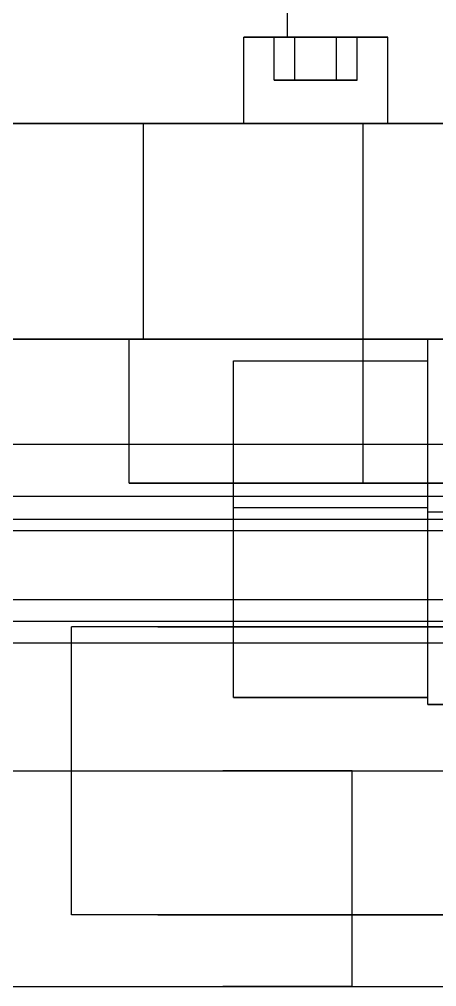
# Model space of a CAD drawing. Header units: millimetres. Extents: x -201 to 3037, y -406 to 3230.
# Drawn here: x 166.4 to 195.4, y 1337 to 1404.2 of the extents above; entities that cross this region are included whole.
import ezdxf

# ---------------------------------------------------------------- set-up
doc = ezdxf.new("R2010")
doc.units = ezdxf.units.MM
doc.layers.add('HIDDEN', color=8, linetype='Continuous')
doc.layers.add('VISIBLE', color=7, linetype='Continuous')

msp = doc.modelspace()

# ---------------------------------------------------------------- linework, layer by layer
at = {"layer": 'HIDDEN'}
for points in [[(191.969, 1403), (191.843, 1403), (191.474, 1403), (190.878, 1403), (190.086, 1403), (189.138, 1403), (188.081, 1403), (186.969, 1403), (185.856, 1403), (184.799, 1403), (183.851, 1403), (183.06, 1403), (182.464, 1403), (182.094, 1403), (181.969, 1403)], [(181.969, 1403), (182.094, 1403), (182.464, 1403), (183.06, 1403), (183.851, 1403), (184.799, 1403), (185.856, 1403), (186.969, 1403), (188.081, 1403), (189.138, 1403), (190.086, 1403), (190.878, 1403), (191.474, 1403), (191.843, 1403), (191.969, 1403)], [(191.969, 1403), (191.843, 1403), (191.474, 1403), (190.878, 1403), (190.086, 1403), (189.138, 1403), (188.081, 1403), (186.969, 1403), (185.856, 1403), (184.799, 1403), (183.851, 1403), (183.06, 1403), (182.464, 1403), (182.094, 1403), (181.969, 1403)], [(184.082, 1403), (185.525, 1403)], [(185.525, 1403), (184.082, 1403)], [(184.082, 1400), (184.082, 1403)], [(184.082, 1403), (185.525, 1403)], [(185.525, 1403), (184.082, 1403)], [(184.082, 1400), (184.082, 1403)], [(185.525, 1403), (188.412, 1403)], [(188.412, 1403), (185.525, 1403)], [(185.525, 1400), (185.525, 1403)], [(185.525, 1400), (185.525, 1403)], [(185.525, 1403), (188.412, 1403)], [(188.412, 1403), (185.525, 1403)], [(185.525, 1400), (185.525, 1403)], [(185.525, 1400), (185.525, 1403)], [(189.856, 1403), (188.412, 1403)], [(188.412, 1403), (189.856, 1403)], [(188.412, 1400), (188.412, 1403)], [(188.412, 1400), (188.412, 1403)], [(189.856, 1403), (188.412, 1403)], [(188.412, 1403), (189.856, 1403)], [(188.412, 1400), (188.412, 1403)], [(188.412, 1400), (188.412, 1403)], [(189.856, 1400), (189.856, 1403)], [(189.856, 1400), (189.856, 1403)], [(191.969, 1397), (191.969, 1403)], [(185.525, 1400), (184.082, 1400)], [(184.082, 1400), (185.525, 1400)], [(185.525, 1400), (184.082, 1400)], [(184.082, 1400), (185.525, 1400)], [(188.412, 1400), (185.525, 1400)], [(185.525, 1400), (188.412, 1400)], [(188.412, 1400), (185.525, 1400)], [(185.525, 1400), (188.412, 1400)], [(188.412, 1400), (189.856, 1400)], [(189.856, 1400), (188.412, 1400)], [(188.412, 1400), (189.856, 1400)], [(189.856, 1400), (188.412, 1400)], [(420, 1397), (160, 1397)], [(405, 1397), (175, 1397)], [(405, 1397), (175, 1397)], [(175, 1382), (175, 1397)], [(175, 1382), (175, 1397)], [(191.969, 1397), (191.843, 1397), (191.474, 1397), (190.878, 1397), (190.086, 1397), (189.138, 1397), (188.081, 1397), (186.969, 1397), (185.856, 1397), (184.799, 1397), (183.851, 1397), (183.06, 1397), (182.464, 1397), (182.094, 1397), (181.969, 1397)], [(181.969, 1397), (182.094, 1397), (182.464, 1397), (183.06, 1397), (183.851, 1397), (184.799, 1397), (185.856, 1397), (186.969, 1397), (188.081, 1397), (189.138, 1397), (190.086, 1397), (190.878, 1397), (191.474, 1397), (191.843, 1397), (191.969, 1397)], [(191.969, 1397), (191.843, 1397), (191.474, 1397), (190.878, 1397), (190.086, 1397), (189.138, 1397), (188.081, 1397), (186.969, 1397), (185.856, 1397), (184.799, 1397), (183.851, 1397), (183.06, 1397), (182.464, 1397), (182.094, 1397), (181.969, 1397)], [(181.969, 1397), (182.094, 1397), (182.464, 1397), (183.06, 1397), (183.851, 1397), (184.799, 1397), (185.856, 1397), (186.969, 1397), (188.081, 1397), (189.138, 1397), (190.086, 1397), (190.878, 1397), (191.474, 1397), (191.843, 1397), (191.969, 1397)], [(190.269, 1397), (190.186, 1397), (189.942, 1397), (189.549, 1397), (189.026, 1397), (188.401, 1397), (187.703, 1397), (186.969, 1397), (186.234, 1397), (185.537, 1397), (184.911, 1397), (184.389, 1397), (183.996, 1397), (183.752, 1397), (183.669, 1397)], [(183.669, 1397), (183.752, 1397), (183.996, 1397), (184.389, 1397), (184.911, 1397), (185.537, 1397), (186.234, 1397), (186.969, 1397), (187.703, 1397), (188.401, 1397), (189.026, 1397), (189.549, 1397), (189.942, 1397), (190.186, 1397), (190.269, 1397)], [(190.269, 1397), (190.186, 1397), (189.942, 1397), (189.549, 1397), (189.026, 1397), (188.401, 1397), (187.703, 1397), (186.969, 1397), (186.234, 1397), (185.537, 1397), (184.911, 1397), (184.389, 1397), (183.996, 1397), (183.752, 1397), (183.669, 1397)], [(183.669, 1397), (183.752, 1397), (183.996, 1397), (184.389, 1397), (184.911, 1397), (185.537, 1397), (186.234, 1397), (186.969, 1397), (187.703, 1397), (188.401, 1397), (189.026, 1397), (189.549, 1397), (189.942, 1397), (190.186, 1397), (190.269, 1397)], [(225, 1397), (224.499, 1397), (223.019, 1397), (220.637, 1397), (217.47, 1397), (213.678, 1397), (209.45, 1397), (205, 1397), (200.55, 1397), (196.322, 1397), (192.53, 1397), (189.363, 1397), (186.981, 1397), (185.501, 1397), (185, 1397)], [(185, 1397), (185.501, 1397), (186.981, 1397), (189.363, 1397), (192.53, 1397), (196.322, 1397), (200.55, 1397), (205, 1397), (209.45, 1397), (213.678, 1397), (217.47, 1397), (220.637, 1397), (223.019, 1397), (224.499, 1397), (225, 1397)], [(190.269, 1382), (190.269, 1397)], [(190.269, 1382), (190.269, 1397)], [(420, 1382), (160, 1382)], [(236, 1382), (235.223, 1382), (232.93, 1382), (229.237, 1382), (224.328, 1382), (218.45, 1382), (211.898, 1382), (205, 1382), (198.102, 1382), (191.55, 1382), (185.672, 1382), (180.763, 1382), (177.07, 1382), (174.777, 1382), (174, 1382)], [(174, 1382), (174.777, 1382), (177.07, 1382), (180.763, 1382), (185.672, 1382), (191.55, 1382), (198.102, 1382), (205, 1382), (211.898, 1382), (218.45, 1382), (224.328, 1382), (229.237, 1382), (232.93, 1382), (235.223, 1382), (236, 1382)], [(405, 1382), (175, 1382)], [(405, 1382), (175, 1382)], [(190.269, 1382), (190.186, 1382), (189.942, 1382), (189.549, 1382), (189.026, 1382), (188.401, 1382), (187.703, 1382), (186.969, 1382), (186.234, 1382), (185.537, 1382), (184.911, 1382), (184.389, 1382), (183.996, 1382), (183.752, 1382), (183.669, 1382)], [(183.669, 1382), (183.752, 1382), (183.996, 1382), (184.389, 1382), (184.911, 1382), (185.537, 1382), (186.234, 1382), (186.969, 1382), (187.703, 1382), (188.401, 1382), (189.026, 1382), (189.549, 1382), (189.942, 1382), (190.186, 1382), (190.269, 1382)], [(190.269, 1382), (190.186, 1382), (189.942, 1382), (189.549, 1382), (189.026, 1382), (188.401, 1382), (187.703, 1382), (186.969, 1382), (186.234, 1382), (185.537, 1382), (184.911, 1382), (184.389, 1382), (183.996, 1382), (183.752, 1382), (183.669, 1382)], [(183.669, 1382), (183.752, 1382), (183.996, 1382), (184.389, 1382), (184.911, 1382), (185.537, 1382), (186.234, 1382), (186.969, 1382), (187.703, 1382), (188.401, 1382), (189.026, 1382), (189.549, 1382), (189.942, 1382), (190.186, 1382), (190.269, 1382)], [(190.269, 1382), (190.186, 1382), (189.942, 1382), (189.549, 1382), (189.026, 1382), (188.401, 1382), (187.703, 1382), (186.969, 1382), (186.234, 1382), (185.537, 1382), (184.911, 1382), (184.389, 1382), (183.996, 1382), (183.752, 1382), (183.669, 1382)], [(183.669, 1382), (183.752, 1382), (183.996, 1382), (184.389, 1382), (184.911, 1382), (185.537, 1382), (186.234, 1382), (186.969, 1382), (187.703, 1382), (188.401, 1382), (189.026, 1382), (189.549, 1382), (189.942, 1382), (190.186, 1382), (190.269, 1382)], [(190.269, 1382), (190.186, 1382), (189.942, 1382), (189.549, 1382), (189.026, 1382), (188.401, 1382), (187.703, 1382), (186.969, 1382), (186.234, 1382), (185.537, 1382), (184.911, 1382), (184.389, 1382), (183.996, 1382), (183.752, 1382), (183.669, 1382)], [(183.669, 1382), (183.752, 1382), (183.996, 1382), (184.389, 1382), (184.911, 1382), (185.537, 1382), (186.234, 1382), (186.969, 1382), (187.703, 1382), (188.401, 1382), (189.026, 1382), (189.549, 1382), (189.942, 1382), (190.186, 1382), (190.269, 1382)], [(225, 1382), (224.499, 1382), (223.019, 1382), (220.637, 1382), (217.47, 1382), (213.678, 1382), (209.45, 1382), (205, 1382), (200.55, 1382), (196.322, 1382), (192.53, 1382), (189.363, 1382), (186.981, 1382), (185.501, 1382), (185, 1382)], [(185, 1382), (185.501, 1382), (186.981, 1382), (189.363, 1382), (192.53, 1382), (196.322, 1382), (200.55, 1382), (205, 1382), (209.45, 1382), (213.678, 1382), (217.47, 1382), (220.637, 1382), (223.019, 1382), (224.499, 1382), (225, 1382)], [(225, 1382), (224.499, 1382), (223.019, 1382), (220.637, 1382), (217.47, 1382), (213.678, 1382), (209.45, 1382), (205, 1382), (200.55, 1382), (196.322, 1382), (192.53, 1382), (189.363, 1382), (186.981, 1382), (185.501, 1382), (185, 1382)], [(185, 1382), (185.501, 1382), (186.981, 1382), (189.363, 1382), (192.53, 1382), (196.322, 1382), (200.55, 1382), (205, 1382), (209.45, 1382), (213.678, 1382), (217.47, 1382), (220.637, 1382), (223.019, 1382), (224.499, 1382), (225, 1382)], [(190.269, 1372), (190.269, 1382)], [(190.269, 1372), (190.269, 1382)], [(217.5, 1382), (217.187, 1382), (216.262, 1382), (214.773, 1382), (212.794, 1382), (210.424, 1382), (207.782, 1382), (205, 1382), (202.218, 1382), (199.576, 1382), (197.206, 1382), (195.227, 1382), (193.738, 1382), (192.813, 1382), (192.5, 1382)], [(192.5, 1382), (192.813, 1382), (193.738, 1382), (195.227, 1382), (197.206, 1382), (199.576, 1382), (202.218, 1382), (205, 1382), (207.782, 1382), (210.424, 1382), (212.794, 1382), (214.773, 1382), (216.262, 1382), (217.187, 1382), (217.5, 1382)], [(194.75, 1356.6), (194.75, 1382)], [(194.75, 1382), (245.25, 1382)], [(194.75, 1382), (245.25, 1382)], [(194.75, 1356.6), (194.75, 1382)], [(194.75, 1356.6), (194.75, 1382)], [(194.75, 1382), (245.25, 1382)], [(194.75, 1382), (245.25, 1382)], [(181.25, 1357.1), (181.25, 1380.5)], [(181.25, 1380.5), (194.75, 1380.5)], [(181.25, 1357.1), (181.25, 1380.5)], [(181.25, 1357.1), (181.25, 1380.5)], [(181.25, 1380.5), (194.75, 1380.5)], [(181.25, 1380.5), (194.75, 1380.5)], [(194.75, 1357.1), (194.75, 1380.5)], [(194.75, 1357.1), (194.75, 1380.5)], [(194.75, 1357.1), (194.75, 1380.5)], [(194.75, 1357.1), (194.75, 1380.5)], [(90, 1374.7), (1140, 1374.7)], [(174, 1374.7), (429, 1374.7)], [(236, 1372), (235.223, 1372), (232.93, 1372), (229.237, 1372), (224.328, 1372), (218.45, 1372), (211.898, 1372), (205, 1372), (198.102, 1372), (191.55, 1372), (185.672, 1372), (180.763, 1372), (177.07, 1372), (174.777, 1372), (174, 1372)], [(181.25, 1372), (185.071, 1372), (189.497, 1372), (194.394, 1372), (199.614, 1372), (204.997, 1372), (210.381, 1372), (215.601, 1372), (220.498, 1372), (224.925, 1372), (228.747, 1372), (231.846, 1372), (234.13, 1372), (235.529, 1372), (236, 1372)], [(190.269, 1372), (190.186, 1372), (189.942, 1372), (189.549, 1372), (189.026, 1372), (188.401, 1372), (187.703, 1372), (186.969, 1372), (186.234, 1372), (185.537, 1372), (184.911, 1372), (184.389, 1372), (183.996, 1372), (183.752, 1372), (183.669, 1372)], [(183.669, 1372), (183.752, 1372), (183.996, 1372), (184.389, 1372), (184.911, 1372), (185.537, 1372), (186.234, 1372), (186.969, 1372), (187.703, 1372), (188.401, 1372), (189.026, 1372), (189.549, 1372), (189.942, 1372), (190.186, 1372), (190.269, 1372)], [(190.269, 1372), (190.186, 1372), (189.942, 1372), (189.549, 1372), (189.026, 1372), (188.401, 1372), (187.703, 1372), (186.969, 1372), (186.234, 1372), (185.537, 1372), (184.911, 1372), (184.389, 1372), (183.996, 1372), (183.752, 1372), (183.669, 1372)], [(183.669, 1372), (183.752, 1372), (183.996, 1372), (184.389, 1372), (184.911, 1372), (185.537, 1372), (186.234, 1372), (186.969, 1372), (187.703, 1372), (188.401, 1372), (189.026, 1372), (189.549, 1372), (189.942, 1372), (190.186, 1372), (190.269, 1372)], [(217.5, 1372), (217.187, 1372), (216.262, 1372), (214.773, 1372), (212.794, 1372), (210.424, 1372), (207.782, 1372), (205, 1372), (202.218, 1372), (199.576, 1372), (197.206, 1372), (195.227, 1372), (193.738, 1372), (192.813, 1372), (192.5, 1372)], [(192.5, 1372), (192.813, 1372), (193.738, 1372), (195.227, 1372), (197.206, 1372), (199.576, 1372), (202.218, 1372), (205, 1372), (207.782, 1372), (210.424, 1372), (212.794, 1372), (214.773, 1372), (216.262, 1372), (217.187, 1372), (217.5, 1372)], [(90, 1371.1), (1140, 1371.1)], [(181.25, 1371.1), (429, 1371.1)], [(181.25, 1357.1), (181.25, 1370.3)], [(181.25, 1357.1), (181.25, 1370.3)], [(181.25, 1370.3), (194.75, 1370.3)], [(181.25, 1370.3), (194.75, 1370.3)], [(181.25, 1357.1), (181.25, 1370.3)], [(181.25, 1357.1), (181.25, 1370.3)], [(181.25, 1370.3), (194.75, 1370.3)], [(181.25, 1370.3), (194.75, 1370.3)], [(194.75, 1357.1), (194.75, 1370.3)], [(194.75, 1357.1), (194.75, 1370.3)], [(194.75, 1357.1), (194.75, 1370.3)], [(194.75, 1357.1), (194.75, 1370.3)], [(135, 1369.5), (1195, 1369.5)], [(135, 1369.5), (1195, 1369.5)], [(135, 1369.5), (1195, 1369.5)], [(181.25, 1369.5), (404, 1369.5)], [(194.75, 1356.6), (194.75, 1370)], [(194.75, 1356.6), (194.75, 1370)], [(194.75, 1370), (245.25, 1370)], [(194.75, 1370), (245.25, 1370)], [(194.75, 1356.6), (194.75, 1370)], [(194.75, 1356.6), (194.75, 1370)], [(194.75, 1370), (245.25, 1370)], [(194.75, 1370), (245.25, 1370)], [(135, 1368.7), (1195, 1368.7)], [(135, 1368.7), (1195, 1368.7)], [(135, 1368.7), (1195, 1368.7)], [(181.25, 1368.7), (404, 1368.7)], [(135, 1363.9), (1195, 1363.9)], [(135, 1363.9), (1195, 1363.9)], [(135, 1363.9), (1195, 1363.9)], [(181.25, 1363.9), (404, 1363.9)], [(135, 1362.4), (1195, 1362.4)], [(135, 1362.4), (1195, 1362.4)], [(135, 1362.4), (1195, 1362.4)], [(181.25, 1362.4), (404, 1362.4)], [(170, 1342), (170, 1362)], [(176, 1362), (175.328, 1362), (174.665, 1362), (174.018, 1362), (173.397, 1362), (172.808, 1362), (172.259, 1362), (171.757, 1362), (171.309, 1362), (170.92, 1362), (170.594, 1362), (170.337, 1362), (170.15, 1362), (170.038, 1362), (170, 1362)], [(176, 1362), (175.328, 1362), (174.665, 1362), (174.018, 1362), (173.397, 1362), (172.808, 1362), (172.259, 1362), (171.757, 1362), (171.309, 1362), (170.92, 1362), (170.594, 1362), (170.337, 1362), (170.15, 1362), (170.038, 1362), (170, 1362)], [(170, 1342), (170, 1362)], [(176, 1362), (404, 1362)], [(404, 1362), (176, 1362)], [(217.5, 1362), (217.187, 1362), (216.262, 1362), (214.773, 1362), (212.794, 1362), (210.424, 1362), (207.782, 1362), (205, 1362), (202.218, 1362), (199.576, 1362), (197.206, 1362), (195.227, 1362), (193.738, 1362), (192.813, 1362), (192.5, 1362)], [(192.5, 1362), (192.813, 1362), (193.738, 1362), (195.227, 1362), (197.206, 1362), (199.576, 1362), (202.218, 1362), (205, 1362), (207.782, 1362), (210.424, 1362), (212.794, 1362), (214.773, 1362), (216.262, 1362), (217.187, 1362), (217.5, 1362)], [(135, 1360.9), (1195, 1360.9)], [(135, 1360.9), (1195, 1360.9)], [(135, 1360.9), (1195, 1360.9)], [(181.25, 1360.9), (404, 1360.9)], [(181.25, 1357.1), (194.75, 1357.1)], [(194.75, 1357.1), (181.25, 1357.1)], [(194.75, 1357.1), (181.25, 1357.1)], [(181.25, 1357.1), (194.75, 1357.1)], [(194.75, 1357.1), (181.25, 1357.1)], [(194.75, 1357.1), (181.25, 1357.1)], [(181.25, 1357.1), (194.75, 1357.1)], [(194.75, 1356.6), (245.25, 1356.6)], [(245.25, 1356.6), (194.75, 1356.6)], [(245.25, 1356.6), (194.75, 1356.6)], [(194.75, 1356.6), (245.25, 1356.6)], [(245.25, 1356.6), (194.75, 1356.6)], [(245.25, 1356.6), (194.75, 1356.6)], [(194.75, 1356.6), (245.25, 1356.6)], [(135, 1352), (1195, 1352)], [(135, 1352), (1195, 1352)], [(135, 1352), (1195, 1352)], [(135, 1352), (1195, 1352)], [(135, 1352), (1195, 1352)], [(135, 1352), (1195, 1352)], [(135, 1352), (1195, 1352)], [(189.5, 1352), (189.387, 1352), (189.054, 1352), (188.518, 1352), (187.806, 1352), (186.952, 1352), (186.001, 1352), (185, 1352), (183.999, 1352), (183.048, 1352), (182.194, 1352), (181.482, 1352), (180.946, 1352), (180.613, 1352), (180.5, 1352)], [(180.5, 1352), (180.613, 1352), (180.946, 1352), (181.482, 1352), (182.194, 1352), (183.048, 1352), (183.999, 1352), (185, 1352), (186.001, 1352), (186.952, 1352), (187.806, 1352), (188.518, 1352), (189.054, 1352), (189.387, 1352), (189.5, 1352)], [(189.5, 1352), (189.387, 1352), (189.054, 1352), (188.518, 1352), (187.806, 1352), (186.952, 1352), (186.001, 1352), (185, 1352), (183.999, 1352), (183.048, 1352), (182.194, 1352), (181.482, 1352), (180.946, 1352), (180.613, 1352), (180.5, 1352)], [(180.5, 1352), (180.613, 1352), (180.946, 1352), (181.482, 1352), (182.194, 1352), (183.048, 1352), (183.999, 1352), (185, 1352), (186.001, 1352), (186.952, 1352), (187.806, 1352), (188.518, 1352), (189.054, 1352), (189.387, 1352), (189.5, 1352)], [(189.5, 1352), (189.387, 1352), (189.054, 1352), (188.518, 1352), (187.806, 1352), (186.952, 1352), (186.001, 1352), (185, 1352), (183.999, 1352), (183.048, 1352), (182.194, 1352), (181.482, 1352), (180.946, 1352), (180.613, 1352), (180.5, 1352)], [(180.5, 1352), (180.613, 1352), (180.946, 1352), (181.482, 1352), (182.194, 1352), (183.048, 1352), (183.999, 1352), (185, 1352), (186.001, 1352), (186.952, 1352), (187.806, 1352), (188.518, 1352), (189.054, 1352), (189.387, 1352), (189.5, 1352)], [(189.5, 1352), (189.387, 1352), (189.054, 1352), (188.518, 1352), (187.806, 1352), (186.952, 1352), (186.001, 1352), (185, 1352), (183.999, 1352), (183.048, 1352), (182.194, 1352), (181.482, 1352), (180.946, 1352), (180.613, 1352), (180.5, 1352)], [(180.5, 1352), (180.613, 1352), (180.946, 1352), (181.482, 1352), (182.194, 1352), (183.048, 1352), (183.999, 1352), (185, 1352), (186.001, 1352), (186.952, 1352), (187.806, 1352), (188.518, 1352), (189.054, 1352), (189.387, 1352), (189.5, 1352)], [(189.5, 1337), (189.5, 1352)], [(189.5, 1337), (189.5, 1352)], [(189.5, 1337), (189.5, 1352)], [(189.5, 1337), (189.5, 1352)], [(176, 1342), (175.328, 1342), (174.665, 1342), (174.018, 1342), (173.397, 1342), (172.808, 1342), (172.259, 1342), (171.757, 1342), (171.309, 1342), (170.92, 1342), (170.594, 1342), (170.337, 1342), (170.15, 1342), (170.038, 1342), (170, 1342)], [(176, 1342), (175.328, 1342), (174.665, 1342), (174.018, 1342), (173.397, 1342), (172.808, 1342), (172.259, 1342), (171.757, 1342), (171.309, 1342), (170.92, 1342), (170.594, 1342), (170.337, 1342), (170.15, 1342), (170.038, 1342), (170, 1342)], [(176, 1342), (404, 1342)], [(404, 1342), (176, 1342)], [(10, 1337), (1230, 1337)], [(10, 1337), (1230, 1337)], [(10, 1337), (1230, 1337)], [(135, 1337), (1195, 1337)], [(135, 1337), (1195, 1337)], [(135, 1337), (1195, 1337)], [(135, 1337), (1195, 1337)], [(189.5, 1337), (189.387, 1337), (189.054, 1337), (188.518, 1337), (187.806, 1337), (186.952, 1337), (186.001, 1337), (185, 1337), (183.999, 1337), (183.048, 1337), (182.194, 1337), (181.482, 1337), (180.946, 1337), (180.613, 1337), (180.5, 1337)], [(180.5, 1337), (180.613, 1337), (180.946, 1337), (181.482, 1337), (182.194, 1337), (183.048, 1337), (183.999, 1337), (185, 1337), (186.001, 1337), (186.952, 1337), (187.806, 1337), (188.518, 1337), (189.054, 1337), (189.387, 1337), (189.5, 1337)], [(189.5, 1337), (189.387, 1337), (189.054, 1337), (188.518, 1337), (187.806, 1337), (186.952, 1337), (186.001, 1337), (185, 1337), (183.999, 1337), (183.048, 1337), (182.194, 1337), (181.482, 1337), (180.946, 1337), (180.613, 1337), (180.5, 1337)], [(180.5, 1337), (180.613, 1337), (180.946, 1337), (181.482, 1337), (182.194, 1337), (183.048, 1337), (183.999, 1337), (185, 1337), (186.001, 1337), (186.952, 1337), (187.806, 1337), (188.518, 1337), (189.054, 1337), (189.387, 1337), (189.5, 1337)], [(189.5, 1337), (189.387, 1337), (189.054, 1337), (188.518, 1337), (187.806, 1337), (186.952, 1337), (186.001, 1337), (185, 1337), (183.999, 1337), (183.048, 1337), (182.194, 1337), (181.482, 1337), (180.946, 1337), (180.613, 1337), (180.5, 1337)], [(180.5, 1337), (180.613, 1337), (180.946, 1337), (181.482, 1337), (182.194, 1337), (183.048, 1337), (183.999, 1337), (185, 1337), (186.001, 1337), (186.952, 1337), (187.806, 1337), (188.518, 1337), (189.054, 1337), (189.387, 1337), (189.5, 1337)], [(189.5, 1337), (189.387, 1337), (189.054, 1337), (188.518, 1337), (187.806, 1337), (186.952, 1337), (186.001, 1337), (185, 1337), (183.999, 1337), (183.048, 1337), (182.194, 1337), (181.482, 1337), (180.946, 1337), (180.613, 1337), (180.5, 1337)], [(180.5, 1337), (180.613, 1337), (180.946, 1337), (181.482, 1337), (182.194, 1337), (183.048, 1337), (183.999, 1337), (185, 1337), (186.001, 1337), (186.952, 1337), (187.806, 1337), (188.518, 1337), (189.054, 1337), (189.387, 1337), (189.5, 1337)]]:
    msp.add_lwpolyline(points, dxfattribs=at)
at = {"layer": 'VISIBLE'}
for points in [[(185, 1403), (185, 1442)], [(181.969, 1403), (182.094, 1403), (182.464, 1403), (183.06, 1403), (183.851, 1403), (184.799, 1403), (185.856, 1403), (186.969, 1403), (188.081, 1403), (189.138, 1403), (190.086, 1403), (190.878, 1403), (191.474, 1403), (191.843, 1403), (191.969, 1403)], [(181.969, 1397), (181.969, 1403)], [(191.969, 1397), (191.969, 1403)], [(160, 1397), (250, 1397)], [(160, 1382), (250, 1382)], [(174, 1372), (174, 1382)], [(194.75, 1356.6), (194.75, 1382)], [(181.25, 1357.1), (181.25, 1380.5)], [(181.25, 1380.5), (194.75, 1380.5)], [(140, 1374.7), (174, 1374.7)], [(174, 1372), (174.039, 1372), (174.154, 1372), (174.346, 1372), (174.614, 1372), (174.958, 1372), (175.377, 1372), (175.869, 1372), (176.433, 1372), (177.069, 1372), (177.774, 1372), (178.546, 1372), (179.385, 1372), (180.287, 1372), (181.25, 1372)], [(140, 1371.1), (181.25, 1371.1)], [(135, 1369.5), (181.25, 1369.5)], [(135, 1368.7), (181.25, 1368.7)], [(135, 1363.9), (181.25, 1363.9)], [(135, 1362.4), (181.25, 1362.4)], [(135, 1360.9), (181.25, 1360.9)], [(181.25, 1357.1), (194.75, 1357.1)], [(194.75, 1356.6), (245.25, 1356.6)], [(135, 1352), (771, 1352)], [(68.5, 1337), (771, 1337)]]:
    msp.add_lwpolyline(points, dxfattribs=at)

doc.saveas('drawing.dxf')
